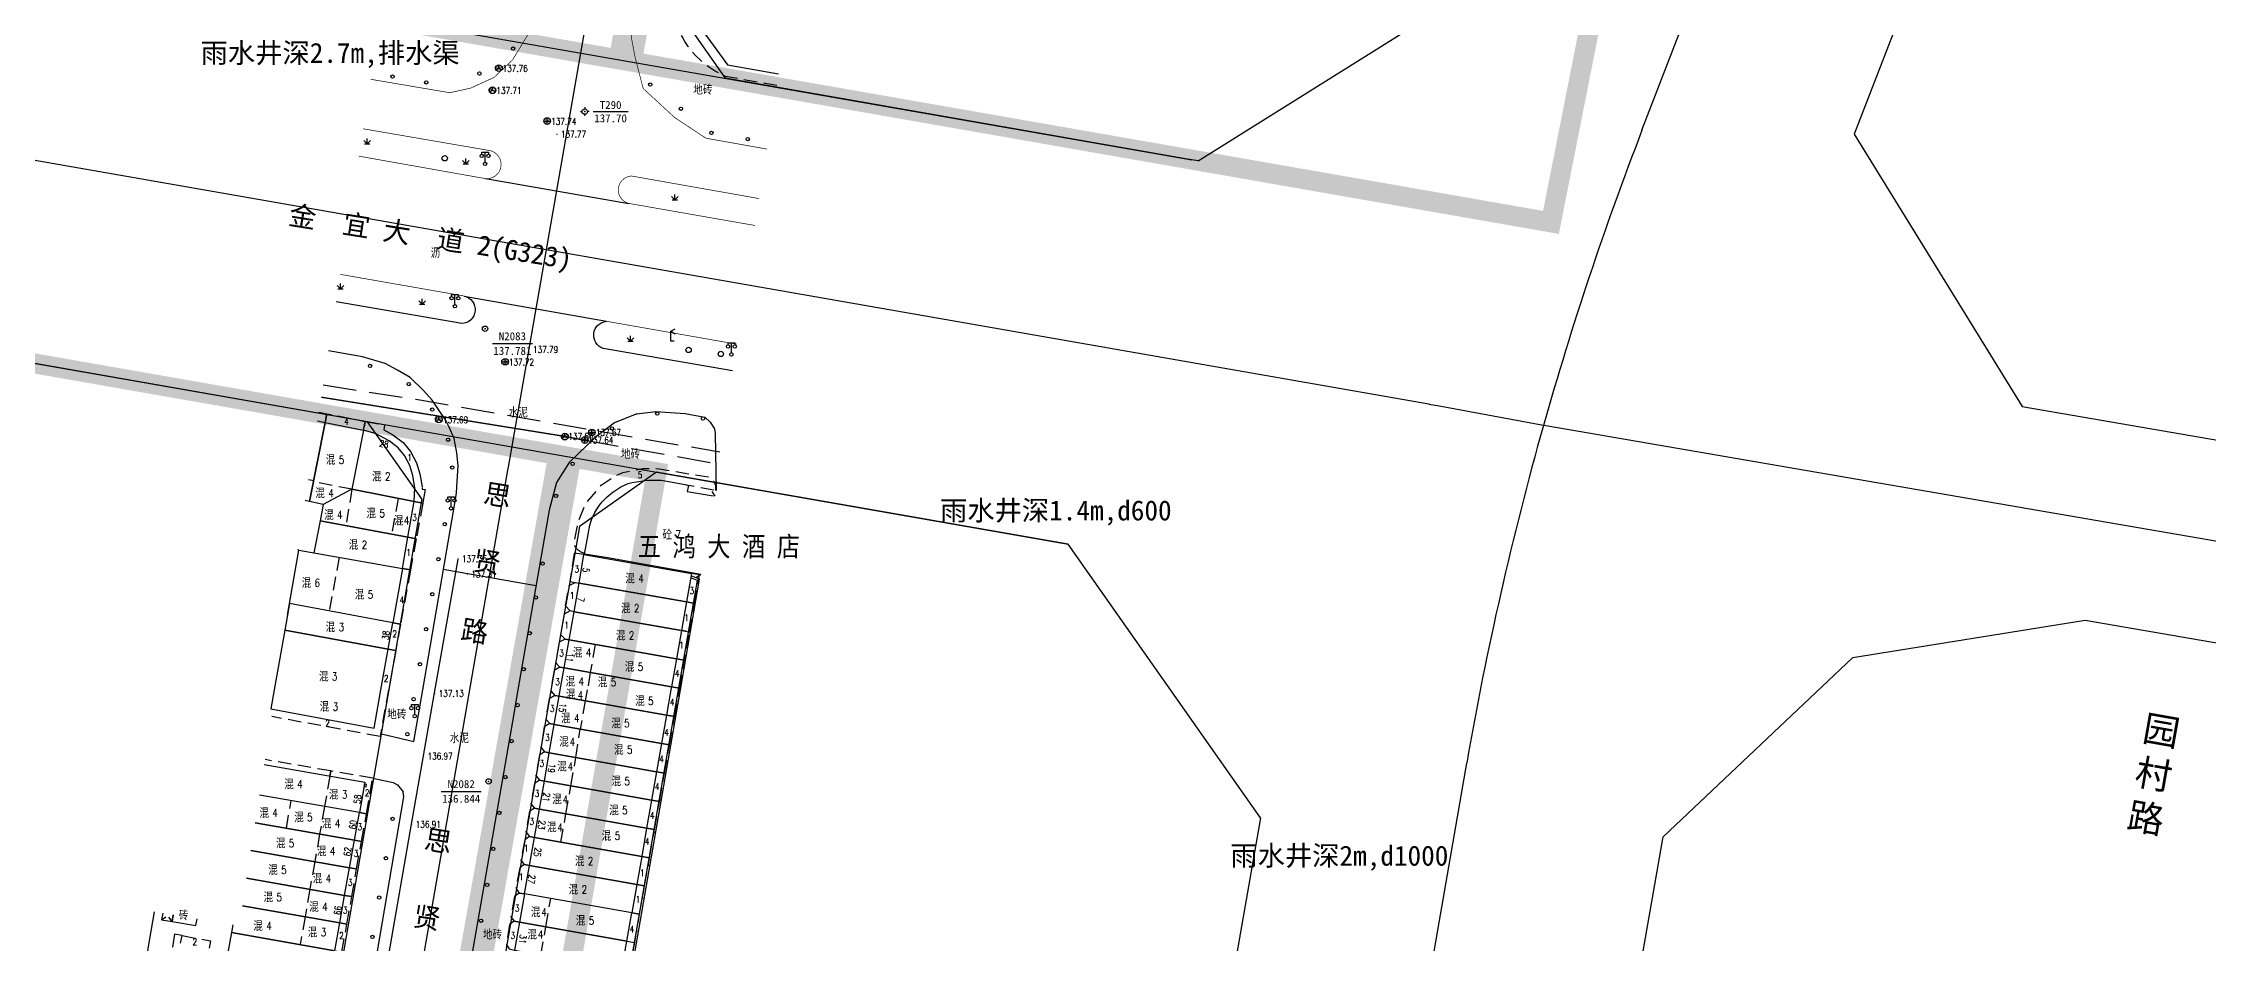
# Model space of a CAD drawing. Extents: x 529262 to 576451, y 2694391 to 2717535.
# Drawn here: x 563364.9 to 563689.5, y 2710714.6 to 2710849.6 of the extents above; entities that cross this region are included whole.
import ezdxf
from ezdxf.enums import TextEntityAlignment as Align
from ezdxf.xclip import XClip

# ---------------------------------------------------------------- set-up
doc = ezdxf.new("R2010")
doc.units = 0
doc.header["$XCLIPFRAME"] = 0
doc.linetypes.add('DASH', pattern=[0.35, 0.25, -0.1])
doc.linetypes.add('X5', pattern=[3, 2, -1])
for name, color, linetype in [('COMPONENT', 8, 'Continuous'), ('DLDW', 8, 'Continuous'), ('DLSS', 4, 'Continuous'), ('DMTZ', 8, 'Continuous'), ('GCD', 8, 'Continuous'), ('GXYZ', 8, 'Continuous'), ('JMD', 8, 'Continuous'), ('KZD', 8, 'Continuous'), ('PP-COM', 7, 'Continuous'), ('RD-中线', 40, 'Continuous'), ('RD-红线', 7, 'Continuous'), ('RD-路名', 7, 'Continuous'), ('ZBTZ', 8, 'Continuous'), ('ZJ', 7, 'Continuous'), ('污水管径标注_W10-', 202, 'Continuous'), ('河流', 4, 'Continuous')]:
    doc.layers.add(name, color=color, linetype=linetype)
doc.layers.add('现状管道深度（物探资料）', color=2, linetype='Continuous', plot=False)
doc.styles.add('HZ', font='rs.shx', dxfattribs={"width": 0.8, "bigfont": 'hztxt.shx'})
doc.styles.get("Standard").update_dxf_attribs({"font": '', "height": 2.5, "bigfont": 'smfs.shx'})
doc.styles.add('宋体', font='', dxfattribs={"width": 0.75})
doc.styles.add('等线体', font='simhei.ttf')
doc.styles.add('黑体', font='simhei.ttf')
doc.styles.get('Standard').set_extended_font_data('FangSong_GB2312')
doc.styles.get('宋体').set_extended_font_data('SimSun')
doc.linetypes.add('10422', pattern='A,0.75,[150,AAA.SHX,S=0.5,R=0,X=0,Y=0.5],1.5,[177,AAA.SHX,S=1,R=0,X=0,Y=0.4],0.75', length=3)
doc.linetypes.add('1161', pattern='A,0,[149,AAA.SHX,S=0.15,R=0,X=0,Y=0],-1.6', length=1.6)

# ---------------------------------------------------------------- blocks, each defined once
blk = doc.blocks.new('A$C19FD0107')
at = {"layer": 'RD-中线', "color": 8, "linetype": 'Continuous', "flags": 128}
for points in [[(-7393.3, 16445.91), (-7331.33, 16606.32, 0.001946), (-7330.5, 16608.5), (-7322.99, 16628.38, -0.001527), (-7322.34, 16630.1), (-7235.29, 16856.55), (-7172.96, 17013.59, -0.014267), (-7166.2, 17029.31), (-7165.18, 17031.49)], [(-7700.15, 15606.15), (-7604.06, 16159.91), (-7604.06, 16159.91), (-7596.39, 16204.1), (-7596.39, 16204.1), (-7583.8, 16276.68, 0.000297), (-7583.74, 16277.03), (-7578.34, 16308.34, -0.000153), (-7578.31, 16308.52), (-7563.37, 16394.93, -0.000362), (-7563.29, 16395.36), (-7551.51, 16462.95, -0.000187), (-7551.47, 16463.17), (-7534.02, 16562.75)], [(-7393.3, 16445.91, 0.023351), (-7408.07, 16401.63, 0.023351)], [(-7408.07, 16401.63, 0.025997), (-7419.58, 16350.96)]]:
    blk.add_lwpolyline(points, format="xyb", dxfattribs=at)
at = {"layer": 'RD-中线', "color": 8}
blk.add_lwpolyline([(-7408.07, 16401.63), (-7423.96, 16404.55, 0.002243), (-7425.28, 16404.79), (-8443.29, 16582.93)], format="xyb", dxfattribs=at)
blk.add_lwpolyline([(-6735.89, 16285.46), (-7081.77, 16345.35), (-7093.95, 16347.49), (-7407.42, 16401.51), (-7408.07, 16401.63)], dxfattribs=at)
at = {"layer": 'RD-中线', "color": 8, "linetype": 'Continuous'}
blk.add_lwpolyline([(-7433.31, 16268.2), (-7431.13, 16283.48, -0.007328), (-7429.76, 16292.16), (-7419.58, 16350.96)], format="xyb", dxfattribs=at)
at = {"layer": 'RD-红线', "color": 8}
for points in [[(-7311.14, 16575.78), (-7352.72, 16468), (-7361.48, 16445.32)], [(-7459.86, 16441.3), (-7461.77, 16441.63), (-7530.79, 16453.71)], [(-7584.42, 16402.18), (-7688.8, 16420.45)], [(-7479.35, 16383.8), (-7541.08, 16394.6)], [(-7450.52, 16342.73), (-7479.35, 16383.8)]]:
    blk.add_lwpolyline(points, dxfattribs=at)
at = {"layer": 'RD-红线', "color": 8, "linetype": 'Continuous'}
for points in [[(-7459.86, 16441.3), (-7414.49, 16469.78, 0.384238)], [(-7361.48, 16445.32), (-7336.27, 16404.47, 0.450963)]]:
    blk.add_lwpolyline(points, format="xyb", dxfattribs=at)
at = {"layer": 'RD-红线', "color": 8}
for points in [[(-7538.91, 16465.29), (-7530.79, 16453.71, 0.414269)], [(-7576.29, 16390.63), (-7584.42, 16402.18, 0.413626)], [(-7541.08, 16394.6), (-7552.66, 16386.45, 0.414801)]]:
    blk.add_lwpolyline(points, format="xyb", dxfattribs=at)
at = {"layer": 'RD-红线', "color": 8, "linetype": 'Continuous', "flags": 128}
for points in [[(-7336.27, 16404.47), (-7091.38, 16362.27), (-7079.19, 16360.12), (-6766.55, 16305.99)], [(-7576.29, 16390.63), (-7577.14, 16385.71), (-7588.4, 16320.61), (-7588.91, 16317.65), (-7589.76, 16312.71)], [(-7552.66, 16386.45), (-7553.51, 16381.52), (-7555.22, 16371.64), (-7565.26, 16313.58), (-7566.11, 16308.66)], [(-7390.1, 16339.89), (-7361.66, 16366.8), (-7326.85, 16372.4)], [(-7326.85, 16372.4), (-7281.59, 16364.6)], [(-7450.52, 16342.73), (-7458.87, 16294.99), (-7459.73, 16290.07)], [(-7400.62, 16279.78), (-7399.76, 16284.71), (-7390.1, 16339.89)]]:
    blk.add_lwpolyline(points, dxfattribs=at)
blk = doc.blocks.new('GC200')
at = {"linetype": 'Continuous', "const_width": 0.2, "flags": 128}
blk.add_lwpolyline([(-0.1, 0, 1), (0.1, 0, 1)], format="xyb", close=True, dxfattribs=at)
blk = doc.blocks.new('gc170')
at = {"color": 8, "linetype": 'Continuous'}
blk.add_circle((0, 0), 0.5, dxfattribs=at)
blk = doc.blocks.new('gc097')
at = {"color": 8}
for p, q in [((-1, 2.9), (-1, 3.5)), ((-1, 3.5), (1, 3.5)), ((0, 0.5), (0, 3.5)), ((1, 3.5), (1, 2.9))]:
    blk.add_line(p, q, dxfattribs=at)
for centre in [(-1, 2.4), (0, 0), (1, 2.4)]:
    blk.add_circle(centre, 0.5, dxfattribs=at)
blk = doc.blocks.new('gc124')
at = {"color": 8}
for p, q in [((-1, 1), (0, 0)), ((-0.8, 0), (0.8, 0)), ((0, 0), (0, 1.6)), ((0, 0), (1, 1))]:
    blk.add_line(p, q, dxfattribs=at)
blk = doc.blocks.new('gc052')
for p, q in [((0, 3), (1.3, 3.75)), ((0, 3), (1.3, 2.25)), ((0, 0), (0, 3)), ((1, 0), (0, 0))]:
    blk.add_line(p, q)
blk = doc.blocks.new('gc122')
at = {"color": 8}
blk.add_circle((0, 0), 0.8, dxfattribs=at)
blk = doc.blocks.new('gc117')
at = {"color": 8}
blk.add_circle((0, 0), 0.8, dxfattribs=at)
blk.add_point((0, 0), dxfattribs=at)
blk = doc.blocks.new('gc116')
at = {"color": 8}
for p, q in [((-1.3, 0), (-0.8, 0)), ((0, 1.3), (0, 0.8)), ((1.3, 0), (0.8, 0)), ((0, -1.3), (0, -0.8))]:
    blk.add_line(p, q, dxfattribs=at)
blk.add_circle((0, 0), 0.8, dxfattribs=at)
blk.add_point((0, 0), dxfattribs=at)
blk = doc.blocks.new('gcbj0102')
for p, q in [((-1, 0), (1, 0)), ((0, -1), (0, 1))]:
    blk.add_line(p, q)
blk.add_circle((0, 0), 1)
blk = doc.blocks.new('gcbj0107')
for q in [(-0.87, -0.5), (0, 1), (0.87, -0.5)]:
    blk.add_line((0, 0), q)
blk.add_circle((0, 0), 1)

msp = doc.modelspace()

# ---------------------------------------------------------------- linework, layer by layer
at = {"color": 8, "linetype": 'DASH', "ltscale": 20, "const_width": 0.2, "elevation": 136.612, "flags": 128}
msp.add_lwpolyline([(563406.628, 2710796.463), (563443.232, 2710790.566), (563446.256, 2710789.993)], dxfattribs=at)
at = {"color": 8, "linetype": 'DASH', "ltscale": 20, "flags": 128}
for points in [[(563406.912, 2710798.298), (563421.389, 2710796.063), (563466.407, 2710788.249)], [(563446.256, 2710789.993), (563466.132, 2710786.471)]]:
    msp.add_lwpolyline(points, dxfattribs=at)
at = {"layer": 'DLSS', "linetype": 'Continuous', "const_width": 0.1, "flags": 128}
for points, elevation in [([(563473.458, 2710833.694), (563464.331, 2710835.319), (563459.612, 2710838.43), (563454.906, 2710842.79), (563453.688, 2710847.48), (563453.126, 2710850.467), (563458.537, 2710881.745), (563465.664, 2710882.068)], 138.032), ([(563438.532, 2710852.363), (563435.319, 2710847.061), (563432.54, 2710844.44), (563429.041, 2710842.838), (563425.913, 2710842.145), (563414.023, 2710844.163)], 136.796), ([(563409.485, 2710814.892), (563428.068, 2710811.641)], 136.994), ([(563449.405, 2710807.849), (563468.917, 2710804.421)], 137.991)]:
    msp.add_lwpolyline(points, dxfattribs=dict(at, elevation=elevation))
msp.add_lwpolyline([(563412.236, 2710832.633), (563431.264, 2710829.255, 0.9888271), (563431.716, 2710833.496), (563412.872, 2710836.741)], format="xyb", dxfattribs=at)
at = {"layer": 'DLSS', "linetype": 'Continuous', "const_width": 0.1, "elevation": 137.865, "flags": 128}
msp.add_lwpolyline([(563471.679, 2710822.223), (563452.755, 2710825.537, -0.87481), (563453.209, 2710829.641), (563472.305, 2710826.261)], format="xyb", dxfattribs=at)
at = {"layer": 'DLSS', "linetype": 'Continuous', "flags": 128}
for points, elevation in [([(563421.841, 2710752.568), (563426.798, 2710781.393), (563426.889, 2710782.088), (563427.015, 2710783.831), (563427.144, 2710786.181), (563426.946, 2710788.117), (563426.545, 2710790.262), (563425.821, 2710791.947), (563425.246, 2710793.048), (563423.246, 2710796.041), (563421.941, 2710797.452), (563419.949, 2710799.4), (563418.087, 2710800.516), (563416.232, 2710801.529), (563412.801, 2710802.507), (563407.703, 2710803.399)], 137.239), ([(563415.675, 2710745.95), (563420.506, 2710744.8), (563421.841, 2710752.568)], 137.239), ([(563414.348, 2710739.291), (563417.42, 2710738.659), (563418.043, 2710738.291), (563418.919, 2710737.227)], -525.513)]:
    msp.add_lwpolyline(points, dxfattribs=dict(at, elevation=elevation))
at = {"layer": 'DLSS', "linetype": 'Continuous'}
for points in [[(563453.932, 2710793.95), (563450.598, 2710792.621), (563447.825, 2710790.517), (563443.814, 2710786.683), (563441.906, 2710783.64), (563440.786, 2710779.535), (563436.118, 2710752.568)], [(563453.932, 2710793.95), (563456.79, 2710794.319), (563461.194, 2710794.008), (563464.166, 2710793.465), (563464.939, 2710792.739), (563465.598, 2710791.735), (563465.71, 2710791.008), (563465.87, 2710782.464)], [(563436.118, 2710752.568), (563435.293, 2710747.802), (563427.51, 2710703.042), (563427.412, 2710702.247), (563427.404, 2710701.073), (563427.86, 2710699.514), (563428.668, 2710697.668), (563430.553, 2710694.981), (563430.877, 2710695.209), (563432.008, 2710694.099), (563431.779, 2710693.938), (563433.768, 2710690.981), (563435.59, 2710688.907), (563437.997, 2710686.536), (563440.039, 2710684.955), (563442.173, 2710683.789)], [(563390.116, 2710692.748), (563393.25, 2710692.996), (563396.104, 2710693.478), (563398.477, 2710693.967), (563400.048, 2710694.448), (563402.333, 2710695.413), (563404.107, 2710696.399), (563405.358, 2710697.295), (563407.305, 2710698.772), (563408.565, 2710699.907), (563412.987, 2710706.269), (563413.668, 2710707.649), (563414.369, 2710709.258), (563419.036, 2710736.516), (563418.919, 2710737.227)]]:
    msp.add_lwpolyline(points, dxfattribs=at)
at = {"layer": 'DMTZ', "linetype": '10422', "flags": 128}
for points in [[(563428.068, 2710811.641, -0.8755509), (563427.694, 2710807.496), (563408.85, 2710810.793)], [(563468.294, 2710800.409), (563448.91, 2710803.779, -0.8130764), (563449.405, 2710807.849)]]:
    msp.add_lwpolyline(points, format="xyb", dxfattribs=at)
for points in [[(563428.068, 2710811.641), (563428.068, 2710811.641)], [(563449.405, 2710807.849), (563449.405, 2710807.849)]]:
    msp.add_lwpolyline(points, close=True, dxfattribs=at)
at = {"layer": 'JMD', "linetype": 'Continuous'}
for p, q in [((563465.708, 2710781.632), (563465.253, 2710782.29)), ((563463.561, 2710769.853), (563462.903, 2710769.398)), ((563462.744, 2710765.579, 138.236), (563462.473, 2710765.626, 138.236)), ((563461.89, 2710760.652, 138.236), (563461.619, 2710760.699, 138.236)), ((563461.036, 2710755.726, 138.236), (563460.765, 2710755.773, 138.236)), ((563460.181, 2710750.799, 138.236), (563459.91, 2710750.846, 138.236)), ((563459.327, 2710745.873, 138.236), (563459.056, 2710745.92, 138.236)), ((563458.473, 2710740.946, 138.236), (563458.202, 2710740.993, 138.236)), ((563457.618, 2710736.02, 138.236), (563457.347, 2710736.067, 138.236)), ((563456.764, 2710731.093, 138.236), (563456.493, 2710731.14, 138.236)), ((563455.909, 2710726.167, 138.236), (563455.638, 2710726.214, 138.236)), ((563455.055, 2710721.24, 138.236), (563454.784, 2710721.287, 138.236)), ((563382.687, 2710718.05), (563383.335, 2710718.519)), ((563384.254, 2710717.819), (563383.783, 2710718.466)), ((563454.201, 2710716.314, 138.236), (563453.93, 2710716.361, 138.236))]:
    msp.add_line(p, q, dxfattribs=at)
at = {"layer": 'JMD', "linetype": 'X5', "flags": 128}
msp.add_lwpolyline([(563474.937, 2710843.227), (563467.26, 2710844.578, -0.2795965), (563459.232, 2710855.822), (563463.984, 2710882.038), (563465.605, 2710881.744)], format="xyb", dxfattribs=at)
at = {"layer": 'JMD', "linetype": 'Continuous', "flags": 128}
for points, elevation in [([(563480.206, 2710877.183), (563472.678, 2710878.522), (563472.962, 2710880.348), (563465.605, 2710881.744), (563460.856, 2710855.528), (563467.568, 2710846.328), (563475.21, 2710844.983)], 138.12), ([(563406.076, 2710792.906), (563407.22, 2710792.68), (563404.887, 2710780.799), (563404.221, 2710780.939)], 137.761), ([(563401.557, 2710763.753), (563403.289, 2710773.52), (563403.077, 2710773.559)], 137.583), ([(563460.209, 2710752.568), (563463.054, 2710768.976), (563462.035, 2710769.38)], 138.236), ([(563460.488, 2710752.568), (563463.364, 2710769.149), (563462.084, 2710769.656)], 138.236), ([(563415.588, 2710752.568), (563416.669, 2710758.663), (563401.162, 2710761.527), (563399.573, 2710752.568)], 137.634), ([(563442.483, 2710752.568), (563443.052, 2710755.837), (563459.141, 2710752.995), (563459.067, 2710752.568)], 137.531), ([(563399.573, 2710752.568), (563399.061, 2710749.68), (563414.568, 2710746.816), (563415.588, 2710752.568)], 137.634), ([(563459.067, 2710752.568), (563458.404, 2710748.75), (563442.313, 2710751.59), (563442.483, 2710752.568)], 137.531), ([(563453.043, 2710705.82), (563452.13, 2710705.983), (563460.209, 2710752.568)], 138.236), ([(563479.141, 2710702.084), (563479.03, 2710701.454), (563452.448, 2710706.206), (563460.488, 2710752.568)], 138.236), ([(563398.081, 2710741.338), (563413.148, 2710738.705), (563412.351, 2710734.153), (563397.373, 2710736.77)], 136.831), ([(563396.728, 2710732.611), (563411.605, 2710730.003), (563412.351, 2710734.153), (563397.373, 2710736.77)], 136.981), ([(563396.086, 2710728.469), (563410.882, 2710725.86), (563411.605, 2710730.003), (563396.728, 2710732.611)], 136.991), ([(563395.442, 2710724.313), (563410.139, 2710721.717), (563410.882, 2710725.86), (563396.086, 2710728.469)], 137.005), ([(563394.796, 2710720.144), (563409.406, 2710717.592), (563410.139, 2710721.717), (563395.442, 2710724.313)], -525.715), ([(563364.998, 2710702.779), (563378.37, 2710700.404), (563381.629, 2710719.253)], 136.082), ([(563382.86, 2710719.05), (563382.687, 2710718.05), (563384.254, 2710717.819), (563384.416, 2710718.793)], 136.408), ([(563384.416, 2710718.793), (563384.254, 2710717.819), (563387.821, 2710717.206), (563388.021, 2710718.198)], 136.674), ([(563393.359, 2710717.317), (563393.155, 2710716.153), (563408.675, 2710713.417), (563409.406, 2710717.592), (563394.796, 2710720.144)], -525.581)]:
    msp.add_lwpolyline(points, dxfattribs=dict(at, elevation=elevation))
for points, elevation in [([(563412.976, 2710791.539), (563411.229, 2710782.645), (563406.922, 2710780.372), (563404.887, 2710780.799), (563407.22, 2710792.68)], 136.962), ([(563412.976, 2710791.539), (563411.229, 2710782.645), (563420.558, 2710780.813), (563420.687, 2710782.878), (563420.381, 2710784.731), (563419.9, 2710786.201), (563419.116, 2710787.716), (563418.179, 2710788.878), (563416.795, 2710789.924), (563414.863, 2710790.967), (563412.976, 2710791.539)], 136.962), ([(563406.922, 2710780.372), (563406.461, 2710777.904), (563419.608, 2710775.462), (563420.558, 2710780.813), (563411.229, 2710782.645), (563406.922, 2710780.372)], -522.169), ([(563401.864, 2710765.487), (563403.289, 2710773.52), (563418.795, 2710770.772), (563417.382, 2710762.614)], 137.634), ([(563445.293, 2710768.561), (563446.023, 2710772.841), (563462.147, 2710770.012), (563461.391, 2710765.738)], 137.468), ([(563444.541, 2710764.281), (563445.293, 2710768.561), (563461.391, 2710765.738), (563460.644, 2710761.454)], 137.457), ([(563416.669, 2710758.663), (563417.382, 2710762.614), (563401.864, 2710765.487), (563401.162, 2710761.527)], 137.634), ([(563443.795, 2710760.065), (563444.541, 2710764.281), (563460.644, 2710761.454), (563459.892, 2710757.222)], 137.527), ([(563443.052, 2710755.837), (563443.795, 2710760.065), (563459.892, 2710757.222), (563459.141, 2710752.995)], 137.523), ([(563441.571, 2710747.365), (563442.313, 2710751.59), (563458.404, 2710748.75), (563457.651, 2710744.508)], 137.722), ([(563440.831, 2710743.12), (563441.571, 2710747.365), (563457.651, 2710744.508), (563456.911, 2710740.261)], 137.619), ([(563440.085, 2710738.864), (563440.831, 2710743.12), (563456.911, 2710740.261), (563456.162, 2710736.02)], 137.383), ([(563439.338, 2710734.663), (563440.085, 2710738.864), (563456.162, 2710736.02), (563455.415, 2710731.792)], 137.384), ([(563438.596, 2710730.399), (563439.338, 2710734.663), (563455.415, 2710731.792), (563454.711, 2710727.533)], 137.404), ([(563437.861, 2710726.193), (563438.596, 2710730.399), (563454.711, 2710727.533), (563453.967, 2710723.343)], 137.341), ([(563437.115, 2710721.928), (563437.861, 2710726.193), (563453.967, 2710723.343), (563453.219, 2710719.102)], 137.382), ([(563437.115, 2710721.928), (563436.377, 2710717.72), (563452.465, 2710714.862), (563453.219, 2710719.102), (563437.115, 2710721.928)], 137.382), ([(563404.566, 2710704.66), (563406.437, 2710707.353), (563407.807, 2710710.316), (563408.675, 2710713.417), (563393.155, 2710716.153), (563392.586, 2710712.901), (563400.475, 2710711.561), (563399.923, 2710708.31), (563401.24, 2710707.745), (563404.566, 2710704.66)], 665.697), ([(563451.717, 2710710.653), (563452.465, 2710714.862), (563436.377, 2710717.72), (563435.628, 2710713.491)], -525.084)]:
    msp.add_lwpolyline(points, close=True, dxfattribs=dict(at, elevation=elevation))
at = {"layer": 'JMD', "linetype": 'X5'}
for points, elevation in [([(563406.279, 2710794.212), (563407.476, 2710793.975), (563407.22, 2710792.68)], 137.545), ([(563412.976, 2710791.539), (563413.232, 2710792.834), (563416.128, 2710792.26), (563415.993, 2710791.58), (563417.378, 2710790.832), (563418.934, 2710789.657), (563420.022, 2710788.307), (563420.896, 2710786.619), (563421.429, 2710784.988), (563421.769, 2710782.933), (563421.753, 2710782.683), (563422.226, 2710782.596), (563421.87, 2710780.656), (563421.856, 2710780.575), (563420.558, 2710780.813)], 136.962), ([(563420.558, 2710780.813), (563421.856, 2710780.575), (563420.876, 2710775.23), (563419.608, 2710775.462)], 137.75), ([(563418.795, 2710770.772), (563420.018, 2710770.548), (563418.526, 2710762.404), (563417.382, 2710762.614)], 137.634), ([(563446.023, 2710772.841), (563444.551, 2710773.058), (563443.926, 2710768.822), (563445.293, 2710768.561)], 137.678), ([(563461.391, 2710765.738), (563462.579, 2710765.529), (563463.33, 2710769.79), (563462.147, 2710770.012)], 137.457), ([(563444.541, 2710764.281), (563443.947, 2710764.386), (563443.062, 2710763.913), (563442.525, 2710760.867), (563443.186, 2710760.172), (563443.795, 2710760.065)], 137.457), ([(563460.644, 2710761.454), (563461.825, 2710761.246), (563462.579, 2710765.529), (563461.391, 2710765.738)], 137.527), ([(563417.382, 2710762.614), (563418.526, 2710762.404), (563417.803, 2710758.455), (563416.669, 2710758.663)], 137.627), ([(563443.795, 2710760.065), (563443.186, 2710760.172), (563442.319, 2710759.696), (563441.783, 2710756.651), (563442.424, 2710755.948), (563443.052, 2710755.837)], 137.523), ([(563416.669, 2710758.663), (563417.803, 2710758.455), (563416.724, 2710752.568)], -524.953), ([(563459.141, 2710752.995), (563460.335, 2710752.785), (563461.079, 2710757.013), (563459.892, 2710757.222)], -525.258), ([(563443.052, 2710755.837), (563442.424, 2710755.948), (563441.575, 2710755.468), (563441.064, 2710752.568)], 137.523), ([(563416.724, 2710752.568), (563415.44, 2710745.559), (563399.197, 2710748.535)], -524.953), ([(563442.313, 2710751.59), (563441.658, 2710751.705), (563440.827, 2710751.223), (563440.291, 2710748.177), (563440.897, 2710747.484), (563441.571, 2710747.365)], 137.531), ([(563441.064, 2710752.568), (563441.039, 2710752.423), (563441.658, 2710751.705), (563442.313, 2710751.59)], 137.523), ([(563458.404, 2710748.75), (563459.587, 2710748.542), (563460.335, 2710752.785), (563459.141, 2710752.995)], 137.531), ([(563460.296, 2710752.568), (563460.335, 2710752.785), (563459.141, 2710752.995)], 137.531), ([(563441.571, 2710747.365), (563440.897, 2710747.484), (563440.083, 2710746.998), (563439.565, 2710743.949), (563440.124, 2710743.239), (563440.831, 2710743.12)], 137.619), ([(563457.651, 2710744.508), (563458.84, 2710744.299), (563459.587, 2710748.542), (563458.404, 2710748.75)], 137.619), ([(563456.911, 2710740.261), (563458.092, 2710740.053), (563458.84, 2710744.299), (563457.651, 2710744.508)], 137.383), ([(563407.912, 2710739.62), (563408.043, 2710740.38), (563398.197, 2710742.081)], 137.307), ([(563440.831, 2710743.12), (563440.124, 2710743.239), (563439.336, 2710742.754), (563438.8, 2710739.709), (563439.364, 2710738.991), (563440.085, 2710738.864)], 137.383), ([(563412.351, 2710734.153), (563413.405, 2710733.966), (563414.348, 2710739.291), (563408.043, 2710740.38), (563407.912, 2710739.62)], 136.831), ([(563440.085, 2710738.864), (563439.364, 2710738.991), (563438.587, 2710738.499), (563438.051, 2710735.453), (563438.606, 2710734.792), (563439.338, 2710734.663)], 137.383), ([(563456.162, 2710736.02), (563457.345, 2710735.812), (563458.092, 2710740.053), (563456.911, 2710740.261)], 137.384), ([(563439.338, 2710734.663), (563438.606, 2710734.792), (563437.847, 2710734.297), (563437.311, 2710731.251), (563437.837, 2710730.533), (563438.596, 2710730.399)], 137.384), ([(563455.415, 2710731.792), (563456.6, 2710731.583), (563457.345, 2710735.812), (563456.162, 2710736.02)], 137.404), ([(563411.605, 2710730.003), (563412.67, 2710729.814), (563413.405, 2710733.966), (563412.351, 2710734.153)], 136.991), ([(563454.711, 2710727.533), (563455.852, 2710727.332), (563456.6, 2710731.583), (563455.415, 2710731.792)], 137.341), ([(563410.882, 2710725.86), (563411.938, 2710725.673), (563412.67, 2710729.814), (563411.605, 2710730.003)], 137.005), ([(563438.596, 2710730.399), (563437.837, 2710730.533), (563437.15, 2710730.025), (563436.56, 2710726.989), (563437.079, 2710726.331), (563437.861, 2710726.193)], 137.341), ([(563410.139, 2710721.717), (563411.204, 2710721.528), (563411.938, 2710725.673), (563410.882, 2710725.86)], 137.005), ([(563437.861, 2710726.193), (563437.079, 2710726.331), (563436.392, 2710725.823), (563435.82, 2710722.784), (563436.31, 2710722.07), (563437.115, 2710721.928)], 137.341), ([(563453.967, 2710723.343), (563455.113, 2710723.141), (563455.852, 2710727.332), (563454.711, 2710727.533)], 137.382), ([(563409.406, 2710717.592), (563410.474, 2710717.403), (563411.204, 2710721.528), (563410.139, 2710721.717)], -525.581), ([(563437.115, 2710721.928), (563436.31, 2710722.07), (563435.612, 2710721.531), (563435.064, 2710718.488), (563435.55, 2710717.855), (563436.377, 2710717.72)], 137.382), ([(563453.219, 2710719.102), (563454.37, 2710718.902), (563455.113, 2710723.141), (563453.967, 2710723.343)], 137.382), ([(563452.465, 2710714.862), (563453.635, 2710714.659), (563454.37, 2710718.902), (563453.219, 2710719.102)], 137.382), ([(563385.756, 2710715.692), (563384.644, 2710715.906), (563381.558, 2710698.163), (563382.732, 2710697.951)], 136.881), ([(563385.539, 2710714.56), (563385.756, 2710715.692), (563390.004, 2710714.875), (563389.816, 2710713.8)], 136.881), ([(563408.675, 2710713.417), (563409.734, 2710713.22), (563410.474, 2710717.403), (563409.406, 2710717.592)], 136.635), ([(563436.377, 2710717.72), (563435.55, 2710717.855), (563434.863, 2710717.347), (563434.393, 2710714.29), (563434.801, 2710713.671), (563435.628, 2710713.491)], -525.084)]:
    msp.add_lwpolyline(points, dxfattribs=dict(at, elevation=elevation))
at = {"layer": 'JMD', "linetype": 'X5', "flags": 128}
for points, elevation in [([(563407.22, 2710792.68), (563407.476, 2710793.975), (563413.232, 2710792.834), (563412.976, 2710791.539)], 137.761), ([(563404.714, 2710784.117), (563405.508, 2710783.961)], 137.545), ([(563411.229, 2710782.645), (563405.471, 2710783.775)], 137.75), ([(563411.229, 2710782.645), (563410.31, 2710777.189)], 136.962), ([(563418.171, 2710781.282), (563417.174, 2710775.914)], 136.962), ([(563459.892, 2710757.222), (563461.079, 2710757.013), (563461.825, 2710761.246), (563460.644, 2710761.454)], 137.523), ([(563447.727, 2710759.371), (563446.98, 2710755.143)], 137.523), ([(563446.98, 2710755.143), (563446.526, 2710752.568)], 137.523), ([(563446.231, 2710750.898), (563445.48, 2710746.67)], 137.523), ([(563446.526, 2710752.568), (563446.231, 2710750.898)], 137.523), ([(563407.912, 2710739.62), (563407.117, 2710735.067)], 137.307), ([(563401.393, 2710731.793), (563402.117, 2710735.941)], 136.981), ([(563407.117, 2710735.067), (563406.389, 2710730.917)], 137.307), ([(563406.389, 2710730.917), (563405.66, 2710726.781)], 137.307), ([(563405.66, 2710726.781), (563404.928, 2710722.637)], 137.307), ([(563404.928, 2710722.637), (563404.205, 2710718.5)], 137.307), ([(563404.205, 2710718.5), (563403.471, 2710714.334)], 137.307)]:
    msp.add_lwpolyline(points, dxfattribs=dict(at, elevation=elevation))
at = {"layer": 'JMD', "linetype": 'X5', "elevation": 137.925, "flags": 128}
msp.add_lwpolyline([(563446.144, 2710773.017, -0.2341601), (563444.534, 2710774.389), (563445.125, 2710777.583), (563446.246, 2710780.49), (563448.629, 2710783.239), (563450.734, 2710784.647), (563451.854, 2710785.181), (563454.875, 2710785.773), (563457.343, 2710785.736), (563461.763, 2710784.971), (563464.878, 2710784.476, -0.3087531), (563465.729, 2710782.483)], format="xyb", dxfattribs=at)
at = {"layer": 'JMD', "linetype": 'Continuous', "elevation": 137.925, "flags": 128}
msp.add_lwpolyline([(563463.554, 2710769.854), (563449.595, 2710772.357), (563446.125, 2710772.912), (563446.66, 2710775.881), (563446.892, 2710777.237), (563447.168, 2710778.075), (563447.653, 2710779.164), (563448.344, 2710780.274), (563448.732, 2710780.769), (563449.502, 2710781.537), (563450.345, 2710782.23), (563451.533, 2710783.025), (563452.662, 2710783.488, -0.0819711), (563457.629, 2710784.011), (563461.205, 2710783.376), (563461.684, 2710783.192), (563461.529, 2710782.299), (563465.389, 2710781.683)], format="xyb", dxfattribs=at)
at = {"layer": 'JMD', "linetype": 'X5'}
for points in [[(563465.519, 2710782.525), (563461.684, 2710783.192)], [(563419.608, 2710775.462), (563420.876, 2710775.23), (563420.018, 2710770.548), (563418.795, 2710770.772)], [(563444.541, 2710764.281), (563443.947, 2710764.386), (563443.28, 2710765.155), (563443.817, 2710768.201), (563444.72, 2710768.67)], [(563451.717, 2710710.653), (563452.904, 2710710.447), (563453.635, 2710714.659)]]:
    msp.add_lwpolyline(points, dxfattribs=at)
at = {"layer": 'JMD', "linetype": 'Continuous', "flags": 128}
for points in [[(563419.608, 2710775.462), (563419.608, 2710775.462), (563406.461, 2710777.904), (563405.514, 2710773.126), (563418.795, 2710770.772)], [(563413.342, 2710737.996), (563413.41, 2710738.33), (563413.092, 2710738.386), (563413.032, 2710738.045), (563413.342, 2710737.996)]]:
    msp.add_lwpolyline(points, close=True, dxfattribs=at)
at = {"layer": 'JMD', "linetype": 'X5', "flags": 128}
for points in [[(563409.329, 2710772.45), (563407.835, 2710764.381)], [(563444.82, 2710742.411), (563445.48, 2710746.67)], [(563444.064, 2710738.16), (563444.82, 2710742.411)], [(563443.319, 2710733.952), (563444.064, 2710738.16)], [(563442.559, 2710729.694), (563443.319, 2710733.952)], [(563440.315, 2710717.02), (563441.055, 2710721.237)], [(563439.57, 2710712.796), (563440.315, 2710717.02)]]:
    msp.add_lwpolyline(points, dxfattribs=at)
at = {"layer": 'KZD', "linetype": 'Continuous'}
for p, q in [((563447.398, 2710839.306, 137.699), (563452.648, 2710839.306, 137.699)), ((563432.297, 2710804.501), (563438.297, 2710804.501)), ((563424.616, 2710737.309), (563430.616, 2710737.309))]:
    msp.add_line(p, q, dxfattribs=at)
at = {"layer": 'PP-COM'}
for p, q in [((563032.752, 2710920.339), (563537.175, 2710832.069)), ((563117.861, 2710844.534), (563518.64, 2710774.401))]:
    msp.add_line(p, q, dxfattribs=at)
at = {"layer": 'PP-COM', "color": 8, "const_width": 3}
msp.add_lwpolyline([(563032.752, 2710920.339), (563591.044, 2710822.688), (563615.48, 2710946.262), (563044.443, 2711044.616), (563022.893, 2710922.063)], close=True, dxfattribs=at)
msp.add_lwpolyline([(563417.341, 2710556.693), (562978.055, 2710627.629), (563025.329, 2710860.726), (563456.913, 2710785.203), (563417.116, 2710556.733)], dxfattribs=at)
at = {"layer": 'ZBTZ', "linetype": '1161', "flags": 128}
for points, elevation in [([(563431.264, 2710829.255), (563452.755, 2710825.537)], 137.815), ([(563428.068, 2710811.641), (563449.405, 2710807.849)], 137.854)]:
    msp.add_lwpolyline(points, dxfattribs=dict(at, elevation=elevation))
msp.add_lwpolyline([(563438.815, 2710768.168), (563424.937, 2710770.612)], dxfattribs=at)
at = {"layer": '污水管径标注_W10-'}
msp.add_lwpolyline([(563396.027, 2710594.492), (563399.478, 2710614.192), (563401.203, 2710624.042), (563402.929, 2710633.892), (563406.38, 2710653.592), (563409.831, 2710673.292), (563411.625, 2710683.53), (563416.802, 2710713.08), (563420.185, 2710732.392), (563421.979, 2710742.63), (563423.636, 2710752.092), (563427.155, 2710772.18)], dxfattribs=at)
at = {"layer": '河流', "color": 5, "linetype": 'DASH', "ltscale": 0.1, "const_width": 5}
for points in [[(563471.029, 2710953.159), (563452.378, 2710847.782)], [(563443.264, 2710788.226), (563404.903, 2710571.979)]]:
    msp.add_lwpolyline(points, dxfattribs=at)

# ---------------------------------------------------------------- block references
at = {"layer": 'COMPONENT', "linetype": 'Continuous', "xscale": 0.5, "yscale": 0.5}
for name, p in [('gcbj0107', (563433.275, 2710845.841)), ('gcbj0107', (563432.309, 2710842.508)), ('gcbj0102', (563440.522, 2710837.897)), ('gcbj0102', (563434.196, 2710801.761)), ('gcbj0107', (563424.269, 2710793.13)), ('gcbj0107', (563443.175, 2710790.545)), ('gcbj0102', (563446.148, 2710790.036)), ('gcbj0102', (563447.213, 2710791.174))]:
    msp.add_blockref(name, p, dxfattribs=at)
at = {"layer": 'DLDW', "color": 252, "linetype": 'Continuous', "xscale": 0.5, "yscale": 0.5, "zscale": 0.5}
for p in [(563431.196, 2710831.453), (563426.675, 2710810.118), (563468.139, 2710802.867), (563426.103, 2710779.779), (563420.661, 2710748.603)]:
    msp.add_blockref('gc097', p, dxfattribs=at)
at = {"layer": 'DLSS', "linetype": 'Continuous', "xscale": 0.5, "yscale": 0.5, "zscale": 0.5}
msp.add_blockref('gc052', (563459.052, 2710804.853, 138.328), dxfattribs=at)
at = {"layer": 'GCD', "linetype": 'Continuous'}
ref = msp.add_blockref('GC200', (563433.223, 2710845.797, 137.763), dxfattribs=dict(at, xscale=0.5, yscale=0.5, zscale=0.5))
ref.add_attrib('height', '137.76', dxfattribs={"linetype": 'Continuous', "height": 1, "style": 'HZ', "width": 0.8}).set_placement((563433.823, 2710845.797, 137.763), align=Align.MIDDLE_LEFT)
ref = msp.add_blockref('GC200', (563432.301, 2710842.474, 137.707), dxfattribs=dict(at, xscale=0.5, yscale=0.5, zscale=0.5))
ref.add_attrib('height', '137.71', dxfattribs={"linetype": 'Continuous', "height": 1, "style": 'HZ', "width": 0.8}).set_placement((563432.901, 2710842.474, 137.707), align=Align.MIDDLE_LEFT)
ref = msp.add_blockref('GC200', (563440.507, 2710837.848, 137.741), dxfattribs=dict(at, xscale=0.5, yscale=0.5, zscale=0.5))
ref.add_attrib('height', '137.74', dxfattribs={"linetype": 'Continuous', "height": 1, "style": 'HZ', "width": 0.8}).set_placement((563441.107, 2710837.848, 137.741), align=Align.MIDDLE_LEFT)
ref = msp.add_blockref('GC200', (563441.972, 2710835.916, 137.772), dxfattribs=dict(at, xscale=0.5, yscale=0.5, zscale=0.5))
ref.add_attrib('height', '137.77', dxfattribs={"linetype": 'Continuous', "height": 1, "style": 'HZ', "width": 0.8}).set_placement((563442.572, 2710835.916, 137.772), align=Align.MIDDLE_LEFT)
ref = msp.add_blockref('GC200', (563437.79, 2710803.599, 137.786), dxfattribs=dict(at, xscale=0.5, yscale=0.5, zscale=0.5))
ref.add_attrib('height', '137.79', dxfattribs={"linetype": 'Continuous', "height": 1, "style": 'HZ', "width": 0.8}).set_placement((563438.39, 2710803.599, 137.786), align=Align.MIDDLE_LEFT)
ref = msp.add_blockref('GC200', (563434.172, 2710801.733, 137.718), dxfattribs=dict(at, xscale=0.5, yscale=0.5, zscale=0.5))
ref.add_attrib('height', '137.72', dxfattribs={"linetype": 'Continuous', "height": 1, "style": 'HZ', "width": 0.8}).set_placement((563434.772, 2710801.733, 137.718), align=Align.MIDDLE_LEFT)
ref = msp.add_blockref('GC200', (563424.288, 2710793.079, 137.694), dxfattribs=dict(at, xscale=0.5, yscale=0.5, zscale=0.5))
ref.add_attrib('height', '137.69', dxfattribs={"linetype": 'Continuous', "height": 1, "style": 'HZ', "width": 0.8}).set_placement((563424.888, 2710793.079, 137.694), align=Align.MIDDLE_LEFT)
ref = msp.add_blockref('GC200', (563443.089, 2710790.588, 137.661), dxfattribs=dict(at, xscale=0.5, yscale=0.5, zscale=0.5))
ref.add_attrib('height', '137.66', dxfattribs={"linetype": 'Continuous', "height": 1, "style": 'HZ', "width": 0.8}).set_placement((563443.689, 2710790.588, 137.661), align=Align.MIDDLE_LEFT)
ref = msp.add_blockref('GC200', (563446.077, 2710790.02, 137.639), dxfattribs=dict(at, xscale=0.5, yscale=0.5, zscale=0.5))
ref.add_attrib('height', '137.64', dxfattribs={"linetype": 'Continuous', "height": 1, "style": 'HZ', "width": 0.8}).set_placement((563446.677, 2710790.02, 137.639), align=Align.MIDDLE_LEFT)
ref = msp.add_blockref('GC200', (563447.208, 2710791.166, 137.665), dxfattribs=dict(at, xscale=0.5, yscale=0.5, zscale=0.5))
ref.add_attrib('height', '137.67', dxfattribs={"linetype": 'Continuous', "height": 1, "style": 'HZ', "width": 0.8}).set_placement((563447.808, 2710791.166, 137.665), align=Align.MIDDLE_LEFT)
ref = msp.add_blockref('GC200', (563427.14, 2710772.194, 137.35), dxfattribs=dict(at, xscale=0.5, yscale=0.5, zscale=0.5))
ref.add_attrib('height', '137.35', dxfattribs={"linetype": 'Continuous', "height": 1, "style": 'HZ', "width": 0.8}).set_placement((563427.74, 2710772.194, 137.35), align=Align.MIDDLE_LEFT)
ref = msp.add_blockref('GC200', (563428.547, 2710769.921, 137.312), dxfattribs=dict(at, xscale=0.5, yscale=0.5, zscale=0.5))
ref.add_attrib('height', '137.31', dxfattribs={"linetype": 'Continuous', "height": 1, "style": 'HZ', "width": 0.8}).set_placement((563429.147, 2710769.921, 137.312), align=Align.MIDDLE_LEFT)
ref = msp.add_blockref('GC200', (563423.635, 2710752.015, 137.13), dxfattribs=dict(at, xscale=0.5, yscale=0.5, zscale=0.5))
ref.add_attrib('height', '137.13', dxfattribs={"linetype": 'Continuous', "height": 1, "style": 'HZ', "width": 0.8}).set_placement((563424.235, 2710752.015, 137.13), align=Align.MIDDLE_LEFT)
ref = msp.add_blockref('GC200', (563421.968, 2710742.609, 136.97), dxfattribs=dict(at, xscale=0.5, yscale=0.5, zscale=0.5))
ref.add_attrib('height', '136.97', dxfattribs={"linetype": 'Continuous', "height": 1, "style": 'HZ', "width": 0.8}).set_placement((563422.568, 2710742.609, 136.97), align=Align.MIDDLE_LEFT)
ref = msp.add_blockref('GC200', (563420.197, 2710732.374, 136.91), dxfattribs=dict(at, xscale=0.5, yscale=0.5, zscale=0.5))
ref.add_attrib('height', '136.91', dxfattribs={"linetype": 'Continuous', "height": 1, "style": 'HZ', "width": 0.8}).set_placement((563420.797, 2710732.374, 136.91), align=Align.MIDDLE_LEFT)
at = {"layer": 'KZD', "linetype": 'Continuous', "xscale": 0.5, "yscale": 0.5, "zscale": 0.5}
for name, p in [('gc116', (563446.148, 2710839.306, 137.699)), ('gc117', (563431.198, 2710806.728, 137.781)), ('gc117', (563431.727, 2710738.817, 136.844))]:
    msp.add_blockref(name, p, dxfattribs=at)
at = {"layer": 'PP-COM'}
ref = msp.add_blockref('A$C19FD0107', (570997.993, 2694390.603), dxfattribs=at)
XClip(ref).set_block_clipping_path([(-9366.4383134884, 14428.6043910822), (-3328.4480743363, 17452.7484863754)])
at = {"layer": 'ZBTZ', "linetype": 'Continuous'}
for p, xscale, yscale, zscale, rotation in [((563435.391, 2710848.772, 137.299), 0.5000000000276439, 0.5000000000276439, 0.5000000000276439, 36.59552146557085), ((563417.32, 2710844.558), 0.5000000000770737, 0.5000000000770737, 0.5000000000770737, 350.2735446767808), ((563430.352, 2710845.03), 0.5000000000276439, 0.5000000000276439, 0.5000000000276439, 36.59552146557085), ((563422.377, 2710843.691), 0.5000000000770737, 0.5000000000770737, 0.5000000000770737, 350.2735446767808), ((563455.978, 2710843.373), 0.4999999999290491, 0.4999999999290491, 0.4999999999290491, 321.5613868313077), ((563460.558, 2710839.737), 0.4999999999290491, 0.4999999999290491, 0.4999999999290491, 321.5613868313077), ((563465.139, 2710836.102), 0.4999999999462649, 0.4999999999462649, 0.4999999999462649, 350.438587774949), ((563470.599, 2710835.182), 0.4999999999462649, 0.4999999999462649, 0.4999999999462649, 350.438587774949), ((563413.956, 2710801.157), 0.5000000000544016, 0.5000000000544016, 0.5000000000544016, 163.1166202364529), ((563419.744, 2710798.42, 137.07), 0.4999999998568945, 0.4999999998568945, 0.4999999998568945, 117.8753995678584), ((563423.267, 2710794.61), 0.499999999853611, 0.499999999853611, 0.499999999853611, 132.7656952014645), ((563457.022, 2710794.002), 0.4999999999292131, 0.4999999999292131, 0.4999999999292131, 196.3860426203426), ((563463.858, 2710793.264), 0.499999999977959, 0.499999999977959, 0.499999999977959, 173.840212122363), ((563425.66, 2710790.086), 0.4999999998568945, 0.4999999998568945, 0.4999999998568945, 117.8753995678584), ((563450.212, 2710791.777), 0.4999999998466725, 0.4999999998466725, 0.4999999998466725, 219.511911173766), ((563426.272, 2710785.904, 137.07), 0.4999999998568945, 0.4999999998568945, 0.4999999998568945, 117.8753995678584), ((563444.326, 2710786.462), 0.5000000000427534, 0.5000000000427534, 0.5000000000427534, 242.629567614061), ((563441.838, 2710781.657), 0.4999999998981632, 0.4999999998981632, 0.4999999998981632, 258.7879132076382), ((563425.139, 2710777.405), 0.5000000000558373, 0.5000000000558373, 0.5000000000558373, 79.94431430402375), ((563424.208, 2710772.154), 0.5000000000558373, 0.5000000000558373, 0.5000000000558373, 79.94431430402375), ((563439.826, 2710771.505), 0.4999999998981632, 0.4999999998981632, 0.4999999998981632, 258.7879132076382), ((563423.277, 2710766.904), 0.5000000000558373, 0.5000000000558373, 0.5000000000558373, 79.94431430402375), ((563438.82, 2710766.429), 0.5000000002052585, 0.5000000002052585, 0.5000000002052585, 260.3824924688955), ((563422.346, 2710761.653), 0.5000000000558373, 0.5000000000558373, 0.5000000000558373, 79.94431430402375), ((563437.906, 2710761.037), 0.5000000002052585, 0.5000000002052585, 0.5000000002052585, 260.3824924688955), ((563421.415, 2710756.403), 0.5000000000558373, 0.5000000000558373, 0.5000000000558373, 79.94431430402375), ((563436.992, 2710755.645), 0.5000000002052585, 0.5000000002052585, 0.5000000002052585, 260.3824924688955), ((563420.484, 2710751.153), 0.5000000000558373, 0.5000000000558373, 0.5000000000558373, 79.94431430402375), ((563436.079, 2710750.253), 0.5000000002052585, 0.5000000002052585, 0.5000000002052585, 260.3824924688955), ((563419.553, 2710745.902), 0.5000000000558373, 0.5000000000558373, 0.5000000000558373, 79.94431430402375), ((563435.165, 2710744.861), 0.5000000002052585, 0.5000000002052585, 0.5000000002052585, 260.3824924688955), ((563434.251, 2710739.469), 0.5000000002052585, 0.5000000002052585, 0.5000000002052585, 260.3824924688955), ((563433.338, 2710734.077), 0.5000000002052585, 0.5000000002052585, 0.5000000002052585, 260.3824924688955), ((563417.337, 2710733.186), 0.5000000000648446, 0.5000000000648446, 0.5000000000648446, 80.28426529954424), ((563432.424, 2710728.685), 0.5000000002052585, 0.5000000002052585, 0.5000000002052585, 260.3824924688955), ((563416.326, 2710727.284), 0.5000000000648446, 0.5000000000648446, 0.5000000000648446, 80.28426529954424), ((563415.316, 2710721.382), 0.5000000000648446, 0.5000000000648446, 0.5000000000648446, 80.28426529954424), ((563431.51, 2710723.293), 0.5000000002052585, 0.5000000002052585, 0.5000000002052585, 260.3824924688955), ((563430.597, 2710717.901), 0.5000000002052585, 0.5000000002052585, 0.5000000002052585, 260.3824924688955), ((563414.305, 2710715.481), 0.5000000000648446, 0.5000000000648446, 0.5000000000648446, 80.28426529954424)]:
    msp.add_blockref('gc170', p, dxfattribs=dict(at, xscale=xscale, yscale=yscale, zscale=zscale, rotation=rotation))
at = {"layer": 'ZBTZ', "linetype": 'Continuous', "xscale": 0.5, "yscale": 0.5}
for p in [(563413.514, 2710834.488), (563428.316, 2710831.46), (563459.656, 2710826.065), (563409.519, 2710812.738), (563421.787, 2710810.425), (563452.988, 2710804.846)]:
    msp.add_blockref('gc124', p, dxfattribs=at)
at = {"layer": 'ZBTZ', "linetype": 'Continuous', "xscale": 0.5, "yscale": 0.5, "zscale": 0.5}
for p in [(563425.148, 2710832.311), (563461.719, 2710803.551), (563466.55, 2710802.955)]:
    msp.add_blockref('gc122', p, dxfattribs=at)

# ---------------------------------------------------------------- texts
at = {"layer": 'GXYZ', "linetype": 'Continuous', "style": '宋体'}
for s, p in [('电缆', (563433.259, 2710845.862)), ('电信', (563432.294, 2710842.529)), ('污', (563440.522, 2710837.891)), ('污', (563434.197, 2710801.754)), ('电缆', (563424.254, 2710793.151)), ('电信', (563443.159, 2710790.566)), ('污', (563446.149, 2710790.03)), ('污', (563447.213, 2710791.167))]:
    msp.add_text(s, height=0.5, dxfattribs=at).set_placement(p, align=Align.MIDDLE)
at = {"layer": 'JMD', "linetype": 'Continuous', "style": 'HZ', "width": 0.8}
for s, p in [('混', (563408.744, 2710787.066)), ('混', (563407.172, 2710782.071)), ('混', (563415.682, 2710784.565)), ('混', (563408.504, 2710778.789)), ('混', (563414.843, 2710779.035)), ('混', (563418.973, 2710777.943)), ('砼', (563459.248, 2710775.836)), ('混', (563412.195, 2710774.327)), ('混', (563453.659, 2710769.276)), ('混', (563405.133, 2710768.606)), ('混', (563413.093, 2710766.849)), ('混', (563453.02, 2710764.791)), ('混', (563408.734, 2710761.972)), ('混', (563452.261, 2710760.711)), ('混', (563445.807, 2710758.146)), ('混', (563407.728, 2710754.559)), ('混', (563444.704, 2710753.801)), ('混', (563449.536, 2710753.7)), ('混', (563453.591, 2710756.012)), ('混', (563407.838, 2710750.028)), ('混', (563444.75, 2710751.887)), ('混', (563455.144, 2710750.881)), ('混', (563444.014, 2710748.285)), ('混', (563451.562, 2710747.539)), ('混', (563443.753, 2710744.766)), ('混', (563451.973, 2710743.56)), ('混', (563443.45, 2710741.065)), ('混', (563402.516, 2710738.392)), ('混', (563409.232, 2710736.844)), ('混', (563451.585, 2710738.852)), ('混', (563398.794, 2710734.078)), ('混', (563404.008, 2710733.433)), ('混', (563442.696, 2710736.134)), ('混', (563451.245, 2710734.484)), ('混', (563408.157, 2710732.517)), ('混', (563441.922, 2710731.947)), ('混', (563450.128, 2710730.649)), ('混', (563401.265, 2710729.543)), ('混', (563407.416, 2710728.344)), ('混', (563446.111, 2710726.862)), ('混', (563400.117, 2710725.525)), ('混', (563406.789, 2710724.263)), ('混', (563399.415, 2710721.444)), ('混', (563445.173, 2710722.597)), ('砖', (563386.703, 2710718.738)), ('混', (563397.877, 2710717.128)), ('混', (563406.258, 2710719.989)), ('混', (563439.507, 2710719.21)), ('混', (563446.238, 2710717.926)), ('混', (563406.042, 2710716.183)), ('混', (563438.986, 2710715.859))]:
    msp.add_text(s, height=1.5, dxfattribs=at).set_placement(p, align=Align.MIDDLE_RIGHT)
for s, p in [('5', (563409.244, 2710787.066)), ('2', (563416.182, 2710784.565)), ('4', (563407.672, 2710782.071)), ('5', (563415.343, 2710779.035)), ('4', (563409.004, 2710778.789)), ('4', (563419.008, 2710777.956)), ('7', (563459.748, 2710775.836)), ('2', (563412.695, 2710774.327)), ('6', (563405.633, 2710768.606)), ('5', (563413.593, 2710766.849)), ('4', (563454.159, 2710769.276)), ('2', (563453.52, 2710764.791)), ('3', (563409.234, 2710761.972)), ('2', (563452.761, 2710760.711)), ('4', (563446.307, 2710758.146)), ('3', (563408.228, 2710754.559)), ('4', (563445.204, 2710753.801)), ('5', (563450.036, 2710753.7)), ('5', (563454.091, 2710756.012)), ('3', (563408.338, 2710750.028)), ('4', (563445.072, 2710751.746)), ('5', (563455.644, 2710750.881)), ('4', (563444.514, 2710748.285)), ('5', (563452.062, 2710747.539)), ('4', (563443.87, 2710744.736)), ('5', (563452.473, 2710743.56)), ('4', (563443.567, 2710741.036)), ('4', (563403.016, 2710738.392)), ('3', (563409.732, 2710736.844)), ('5', (563452.085, 2710738.852)), ('4', (563399.294, 2710734.078)), ('4', (563442.813, 2710736.105)), ('5', (563451.745, 2710734.484)), ('5', (563404.508, 2710733.433)), ('4', (563408.657, 2710732.517)), ('4', (563442.039, 2710731.918)), ('5', (563450.628, 2710730.649)), ('5', (563401.765, 2710729.543)), ('4', (563407.916, 2710728.344)), ('5', (563400.617, 2710725.525)), ('4', (563407.289, 2710724.263)), ('2', (563446.611, 2710726.862)), ('5', (563399.915, 2710721.444)), ('2', (563445.673, 2710722.597)), ('4', (563406.758, 2710719.989)), ('4', (563439.625, 2710719.18)), ('5', (563446.738, 2710717.926)), ('4', (563398.377, 2710717.128)), ('3', (563406.542, 2710716.183)), ('4', (563439.104, 2710715.829))]:
    msp.add_text(s, height=1.2, dxfattribs=at).set_placement(p, align=Align.MIDDLE_LEFT)
at = {"layer": 'KZD', "linetype": 'Continuous', "style": '等线体'}
for s, p in [('137.70', (563450.023, 2710838.306, 137.699)), ('T290', (563450.023, 2710840.306, 137.699))]:
    msp.add_text(s, height=1.2, dxfattribs=at).set_placement(p, align=Align.MIDDLE_CENTER)
for s, p in [('N2083', (563435.297, 2710805.601)), ('137.781', (563435.297, 2710803.401)), ('N2082', (563427.616, 2710738.409)), ('136.844', (563427.616, 2710736.209))]:
    msp.add_text(s, height=1.2, dxfattribs=at).set_placement(p, align=Align.MIDDLE)
at = {"layer": 'RD-路名', "color": 7, "linetype": 'Continuous', "insert": (563680.26, 2710748.898), "char_height": 4, "width": 50.99419, "attachment_point": 1, "rotation": 349.95899, "style": '黑体'}
msp.add_mtext('园\\P村\\P路', dxfattribs=at)
at = {"layer": 'ZJ', "color": 8, "linetype": 'Continuous'}
for s, height, style, width, p in [('地砖', 1.5, 'HZ', 0.8, (563463.86, 2710842.678)), ('沥', 1.5, 'HZ', 0.8, (563423.764, 2710818.16)), ('4', 1, 'HZ', 0.8, (563410.402, 2710792.816, -137.468)), ('水泥', 1.5, 'HZ', 0.8, (563436.176, 2710794.255)), ('1', 1, 'HZ', 0.8, (563419.9, 2710787.417, -137.468)), ('地砖', 1.5, 'HZ', 0.8, (563453.012, 2710788.022)), ('5', 1, 'HZ', 0.8, (563454.437, 2710784.811)), ('3', 1, 'HZ', 0.8, (563420.632, 2710778.414, -137.468)), ('1', 1, 'HZ', 0.8, (563419.711, 2710773.174, -137.468)), ('五 鸿 大 酒 店', 3, '等线体', 0.85, (563466.265, 2710774.137)), ('3', 1, 'HZ', 0.8, (563444.944, 2710770.677)), ('1', 1, 'HZ', 0.8, (563444.25, 2710766.72)), ('3', 1, 'HZ', 0.8, (563462.199, 2710767.435)), ('4', 1, 'HZ', 0.8, (563418.698, 2710766.048)), ('1', 1, 'HZ', 0.8, (563461.422, 2710763.339)), ('2', 1, 'HZ', 0.8, (563417.639, 2710760.952, -137.468)), ('1', 1, 'HZ', 0.8, (563443.432, 2710762.25)), ('3', 1, 'HZ', 0.8, (563442.673, 2710758.077)), ('1', 1, 'HZ', 0.8, (563460.645, 2710759.243)), ('2', 1, 'HZ', 0.8, (563416.372, 2710754.271, -137.468)), ('3', 1, 'HZ', 0.8, (563442.069, 2710753.763)), ('4', 1, 'HZ', 0.8, (563460.01, 2710755.03)), ('4', 1, 'HZ', 0.8, (563459.229, 2710750.714)), ('2', 1, 'HZ', 0.8, (563407.584, 2710747.566, -137.468)), ('地砖', 1.5, 'HZ', 0.8, (563417.959, 2710748.955)), ('3', 1, 'HZ', 0.8, (563441.267, 2710749.756)), ('水泥', 1.5, 'HZ', 0.8, (563427.341, 2710745.377)), ('3', 1, 'HZ', 0.8, (563440.543, 2710745.384)), ('4', 1, 'HZ', 0.8, (563458.413, 2710746.166)), ('3', 1, 'HZ', 0.8, (563439.726, 2710741.512)), ('4', 1, 'HZ', 0.8, (563457.656, 2710742.177)), ('2', 1, 'HZ', 0.8, (563413.517, 2710737.095, -136.881)), ('3', 1, 'HZ', 0.8, (563438.994, 2710736.995)), ('4', 1, 'HZ', 0.8, (563456.978, 2710738.035)), ('4', 1, 'HZ', 0.8, (563456.256, 2710733.703)), ('3', 1, 'HZ', 0.8, (563412.412, 2710731.988, -136.881)), ('3', 1, 'HZ', 0.8, (563438.22, 2710732.823)), ('3', 1, 'HZ', 0.8, (563411.85, 2710728.008, -136.881)), ('1', 1, 'HZ', 0.8, (563437.359, 2710728.779)), ('4', 1, 'HZ', 0.8, (563455.493, 2710729.817)), ('1', 1, 'HZ', 0.8, (563436.628, 2710724.477)), ('1', 1, 'HZ', 0.8, (563454.783, 2710725.088)), ('3', 1, 'HZ', 0.8, (563410.984, 2710723.644, -136.881)), ('1', 1, 'HZ', 0.8, (563454.121, 2710721.115)), ('3', 1, 'HZ', 0.8, (563410.224, 2710719.511, -136.881)), ('3', 1, 'HZ', 0.8, (563436.02, 2710719.793)), ('2', 1, 'HZ', 0.8, (563387.685, 2710714.755)), ('2', 1, 'HZ', 0.8, (563409.652, 2710715.671, -136.881)), ('地砖', 1.5, 'HZ', 0.8, (563432.323, 2710715.913)), ('3', 1, 'HZ', 0.8, (563435.366, 2710715.683)), ('4', 1, 'HZ', 0.8, (563453.222, 2710716.669))]:
    msp.add_text(s, height=height, dxfattribs=dict(at, style=style, width=width)).set_placement(p, align=Align.MIDDLE)
at = {"layer": 'ZJ', "color": 8, "linetype": 'Continuous', "style": '等线体'}
for s, p in [('金  宜 大  道 2(G323)', (563422.982, 2710820.339, 136.958)), ('思', (563433.083, 2710781.795)), ('贤', (563431.512, 2710771.793)), ('路', (563429.657, 2710761.418)), ('思', (563424.202, 2710729.904)), ('贤', (563422.494, 2710718.404))]:
    msp.add_text(s, height=3, rotation=350.9163, dxfattribs=at).set_placement(p, align=Align.MIDDLE)
at = {"layer": 'ZJ', "color": 8, "linetype": 'Continuous', "style": 'HZ', "width": 0.8}
for s, rotation, p in [('28', 350.2006, (563416.041, 2710789.438)), ('5', 262.70061, (563446.348, 2710770.519)), ('7', 262.70061, (563445.565, 2710766.102)), ('38', 82.70061, (563416.318, 2710760.736)), ('11', 262.70061, (563443.91, 2710757.396)), ('15', 262.70061, (563442.821, 2710749.851)), ('19', 261.89415, (563441.192, 2710740.79)), ('58', 82.70061, (563412.065, 2710736.153)), ('21', 261.89415, (563440.373, 2710736.469)), ('60', 82.70061, (563411.376, 2710732.318)), ('23', 261.89415, (563439.693, 2710732.278)), ('62', 82.70061, (563410.557, 2710728.267)), ('25', 261.89415, (563439.065, 2710728.193)), ('27', 261.89415, (563438.165, 2710724.143)), ('66', 82.70061, (563409.094, 2710719.456)), ('31', 261.89415, (563436.851, 2710715.162))]:
    msp.add_text(s, height=1, rotation=rotation, dxfattribs=at).set_placement(p, align=Align.MIDDLE)
at = {"layer": '现状管道深度（物探资料）', "color": 3}
for s, p in [('雨水井深2.7m,排水渠', (563407.96, 2710848.125)), ('雨水井深1.4m,d600', (563516.79, 2710779.475)), ('雨水井深2m,d1000', (563559.31, 2710727.675))]:
    msp.add_text(s, height=3, dxfattribs=at).set_placement(p, align=Align.MIDDLE_CENTER)

doc.saveas('drawing.dxf')
